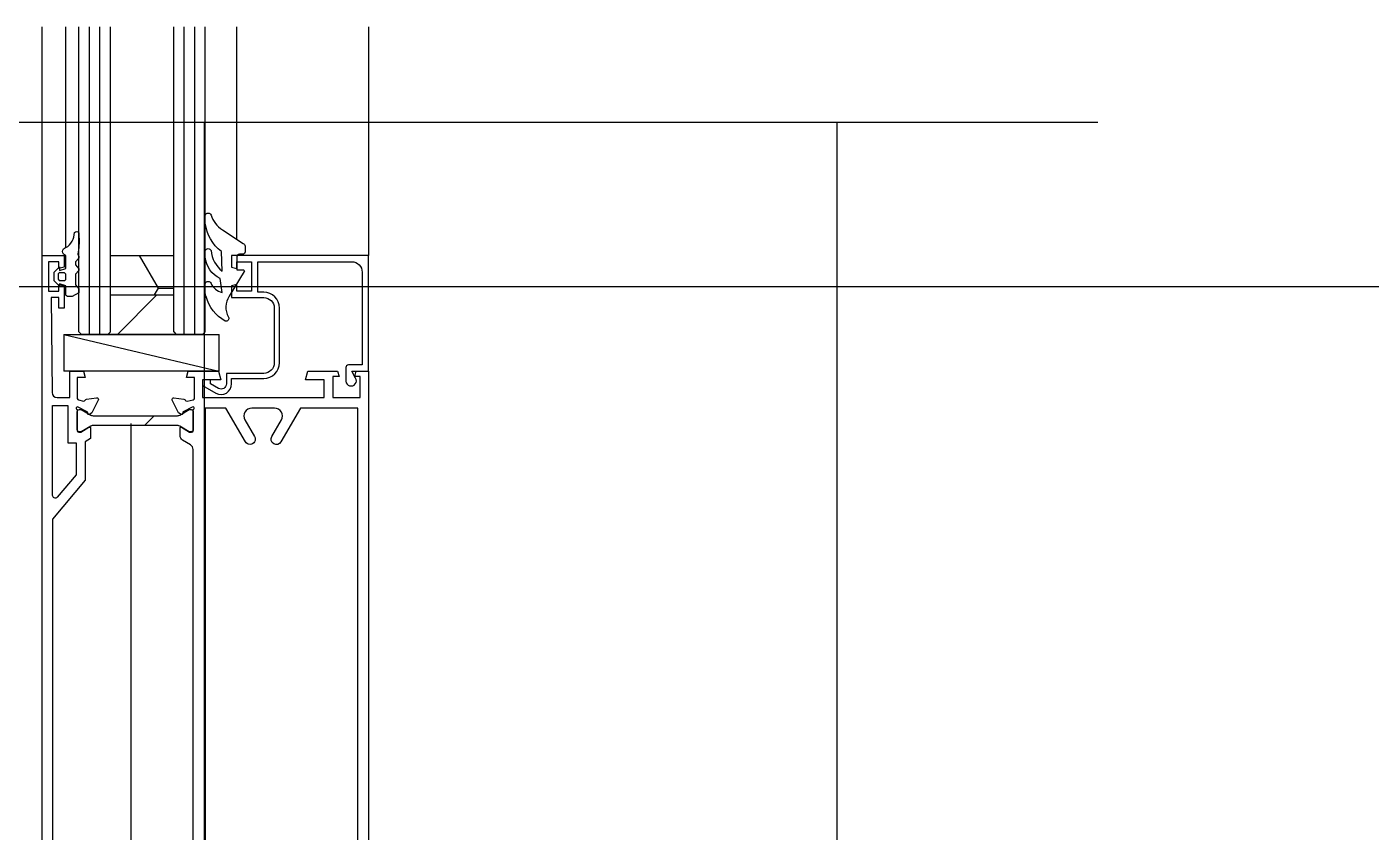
# Model space of a CAD drawing. Header units: metres. Extents: x 4816 to 6700, y 2423 to 3872.
# Drawn here: x 5547.2 to 5802.5, y 3718.7 to 3871.6 of the extents above; entities that cross this region are included whole.
import ezdxf

# ---------------------------------------------------------------- set-up
doc = ezdxf.new("R2010")
doc.units = ezdxf.units.M
for name, color, linetype in [('10', 1, 'Continuous'), ('玻璃', 7, 'Continuous'), ('胶条', 6, 'Continuous'), ('附件', 5, 'Continuous'), ('隔热条', 3, 'Continuous')]:
    doc.layers.add(name, color=color, linetype=linetype)

msp = doc.modelspace()

# ---------------------------------------------------------------- hatches: boundary and pattern name
at = {"layer": '玻璃'}
h = msp.add_hatch(dxfattribs=at)
h.set_pattern_fill('HONEY', scale=10)
h.paths.add_polyline_path([(5563.06, 3828.22), (5563.06, 3820.72), (5575.06, 3820.72), (5575.06, 3828.22)])
h = msp.add_hatch(dxfattribs=at)
h.set_pattern_fill('ANSI37', scale=15)
h.paths.add_polyline_path([(5575.06, 3820.72), (5563.06, 3820.72), (5563.06, 3813.72), (5562.56, 3813.22), (5575.56, 3813.22), (5575.06, 3813.72)])
at = {"layer": '隔热条'}
h = msp.add_hatch(dxfattribs=at)
h.set_pattern_fill('ANSI38', scale=5)
h.paths.add_polyline_path([(5575.6, 3797.74, 0.13), (5576.2, 3797.9), (5576.43, 3798.03), (5576.47, 3798.01, 0.58), (5576.78, 3798.17), (5576.78, 3798.24), (5578, 3798.94), (5578.36, 3798.94, -0.41), (5578.76, 3798.54), (5578.76, 3795.14, -0.41), (5578.36, 3794.74), (5578, 3794.74), (5577.04, 3795.29), (5576.56, 3795.58, 0.09), (5576.5, 3795.6), (5576.2, 3795.78, 0.13), (5575.6, 3795.94), (5559.92, 3795.94, 0.13), (5559.32, 3795.78), (5559.02, 3795.61, 0.09), (5558.95, 3795.58), (5558.43, 3795.26), (5557.52, 3794.74), (5557.16, 3794.74, -0.41), (5556.76, 3795.14), (5556.76, 3798.54, -0.41), (5557.16, 3798.94), (5557.52, 3798.94), (5558.74, 3798.24), (5558.74, 3798.17, 0.58), (5559.05, 3798.01), (5559.09, 3798.03), (5559.32, 3797.9, 0.13), (5559.92, 3797.74)])
h.paths.add_polyline_path([(5575.6, 3698, 0.13), (5576.2, 3698.16), (5576.5, 3698.33, 0.09), (5576.56, 3698.35), (5577.04, 3698.64), (5578, 3699.2), (5578.36, 3699.2, -0.41), (5578.76, 3698.8), (5578.76, 3695.4, -0.41), (5578.36, 3695), (5578, 3695), (5576.78, 3695.7), (5576.78, 3695.77, 0.58), (5576.47, 3695.93), (5576.43, 3695.9), (5576.2, 3696.04, 0.13), (5575.6, 3696.2), (5559.92, 3696.2, 0.13), (5559.32, 3696.04), (5559.09, 3695.9), (5559.05, 3695.93, 0.58), (5558.74, 3695.77), (5558.74, 3695.7), (5557.52, 3695), (5557.16, 3695, -0.41), (5556.76, 3695.4), (5556.76, 3698.8, -0.41), (5557.16, 3699.2), (5557.52, 3699.2), (5558.53, 3698.61), (5558.95, 3698.36, 0.08), (5559.01, 3698.33), (5559.32, 3698.16, 0.13), (5559.92, 3698)])

# ---------------------------------------------------------------- linework, layer by layer
for p, q in [((5550.06, 3828.22), (5550.06, 3871.62)), ((5554.56, 3829.68), (5554.56, 3871.62)), ((5587.06, 3831.26), (5587.06, 3871.62)), ((5612.06, 3871.62), (5612.06, 3828.22)), ((5580.85, 3853.53), (5580.85, 3689.81)), ((5701.03, 3853.53), (5701.03, 3639.65)), ((5554.19, 3813.22), (5583.62, 3806.22)), ((5554.19, 3813.22), (5583.69, 3813.22)), ((5554.19, 3813.22), (5554.19, 3806.22)), ((5583.69, 3806.22), (5583.69, 3813.22)), ((5583.62, 3806.22), (5554.19, 3806.22))]:
    msp.add_line(p, q)
for points in [[(5550.06, 3665.72), (5550.06, 3828.22), (5554.26, 3828.22), (5554.26, 3826), (5553.24, 3825.73), (5553.26, 3825.72), (5553.26, 3827.02), (5551.26, 3827.02), (5551.26, 3821.42), (5553.26, 3821.42), (5553.26, 3822.72), (5554.26, 3822.45), (5554.26, 3818.22), (5553.26, 3818.22), (5553.26, 3820.22), (5551.76, 3820.22), (5551.96, 3802.21, 0.41), (5552.96, 3801.22), (5555.36, 3801.22), (5555.36, 3806.22), (5557.93, 3806.22), (5558.26, 3805.02), (5556.76, 3805.02), (5556.76, 3801.05, 0.35), (5556.99, 3800.76), (5557.93, 3800.55, 0.36), (5558.27, 3800.73, -0.27), (5558.51, 3800.91), (5560.42, 3801.16, -0.59), (5560.73, 3800.74), (5559.52, 3798.31), (5559.05, 3798.01, -0.58), (5558.74, 3798.17), (5558.73, 3798.34, 0.27), (5558.62, 3798.51), (5556.92, 3799.4, 1.21), (5556.76, 3798.94), (5556.76, 3794.92, 0.41), (5557.06, 3794.62), (5557.27, 3794.62, 0.14), (5557.43, 3794.66), (5558.95, 3795.58, -0.58), (5559.26, 3795.41), (5559.26, 3793.43), (5558.26, 3792.83), (5558.26, 3785.53), (5552.06, 3778.14), (5552.06, 3715.8)], [(5578.76, 3702.58), (5578.76, 3791.36, 0.26), (5578.27, 3792.21), (5576.74, 3793.14, -0.26), (5576.26, 3793.99), (5576.26, 3795.41, -0.58), (5576.56, 3795.58), (5578.09, 3794.66, 0.14), (5578.24, 3794.62), (5578.46, 3794.62, 0.41), (5578.76, 3794.92), (5578.76, 3798.93, 1.21), (5578.6, 3799.4), (5576.89, 3798.51, 0.27), (5576.78, 3798.34), (5576.78, 3798.17, -0.58), (5576.47, 3798.01), (5576, 3798.31), (5574.79, 3800.74, -0.59), (5575.1, 3801.16), (5577.01, 3800.91, -0.27), (5577.25, 3800.73, 0.36), (5577.59, 3800.55), (5578.77, 3800.81, 0.35), (5579.01, 3801.1), (5579.01, 3805.02), (5577.51, 3805.02), (5577.83, 3806.22), (5583.57, 3806.22), (5584.01, 3804.57), (5580.51, 3804.57), (5580.51, 3801.22), (5603.61, 3801.22), (5603.61, 3804.57), (5600.11, 3804.57), (5600.55, 3806.22), (5606.19, 3806.22), (5606.46, 3805.22), (5605.26, 3805.22), (5605.26, 3801.22), (5610.46, 3801.22), (5610.46, 3805.22), (5609.46, 3805.22), (5609.73, 3806.22), (5612.06, 3806.22), (5612.06, 3687.72)]]:
    msp.add_lwpolyline(points, format="xyb")
for points in [[(5587.06, 3822.72), (5586.06, 3822.45), (5586.06, 3820.22), (5592.16, 3820.22, -0.41), (5594.16, 3818.22), (5594.16, 3807.82, -0.41), (5592.16, 3805.82), (5585.06, 3805.82), (5585.06, 3803.82, -0.58), (5583.56, 3802.95), (5582.06, 3803.82), (5582.06, 3804.57), (5580.56, 3804.57), (5580.56, 3803.53), (5583.06, 3802.08, 0.58), (5586.06, 3803.82), (5586.06, 3804.82), (5592.16, 3804.82, 0.41), (5595.16, 3807.82), (5595.16, 3818.22, 0.41), (5592.16, 3821.22), (5591.06, 3821.22), (5591.06, 3827.02), (5608.86, 3827.02, -0.41), (5610.86, 3825.02), (5610.86, 3807.42), (5608.26, 3807.42, 0.41), (5607.76, 3806.92), (5607.76, 3804.33, 1.25), (5609.62, 3804.92), (5608.87, 3806.22), (5612.06, 3806.22), (5612.06, 3828.22), (5586.06, 3828.22), (5586.06, 3825.99), (5587.06, 3825.72), (5587.06, 3827.02), (5589.86, 3827.02), (5589.86, 3821.42), (5587.06, 3821.42)], [(5556.51, 3792.62), (5556.51, 3786.55), (5552.94, 3782.3, -0.7), (5552.06, 3782.62), (5552.06, 3799.72), (5554.96, 3799.72), (5554.96, 3792.62)], [(5610.06, 3799.22), (5599.13, 3799.22), (5595.42, 3792.8, -1), (5593.69, 3793.8), (5595.52, 3796.97, 0.58), (5594.22, 3799.22), (5589.89, 3799.22, 0.58), (5588.59, 3796.97), (5590.42, 3793.8, -1), (5588.69, 3792.8), (5584.98, 3799.22), (5581.01, 3799.22), (5581.01, 3694.72), (5584.98, 3694.72), (5588.69, 3701.14, -1), (5590.42, 3700.14), (5588.59, 3696.97, 0.58), (5589.89, 3694.72), (5594.22, 3694.72, 0.58), (5595.52, 3696.97), (5593.69, 3700.14, -1), (5595.42, 3701.14), (5599.13, 3694.72), (5610.06, 3694.72)]]:
    msp.add_lwpolyline(points, format="xyb", close=True)
at = {"layer": '10'}
for p, q in [((5045.11, 3853.53), (5750.54, 3853.53)), ((5566.99, 3696.85), (5566.99, 3796.29))]:
    msp.add_line(p, q, dxfattribs=at)
at = {"layer": '玻璃'}
for p, q in [((5557.06, 3813.72), (5557.06, 3871.62)), ((5559.06, 3813.22), (5559.06, 3871.62)), ((5561.06, 3813.22), (5561.06, 3871.62)), ((5563.06, 3813.72), (5563.06, 3871.62)), ((5575.06, 3813.72), (5575.06, 3871.62)), ((5577.06, 3813.22), (5577.06, 3871.62)), ((5579.06, 3813.22), (5579.06, 3871.62)), ((5581.06, 3813.72), (5581.06, 3871.62)), ((5563.06, 3828.22), (5575.06, 3828.22)), ((5563.06, 3820.72), (5575.06, 3820.72)), ((5557.06, 3813.72), (5557.56, 3813.22)), ((5580.56, 3813.22), (5557.56, 3813.22)), ((5563.06, 3813.72), (5562.56, 3813.22)), ((5575.06, 3813.72), (5575.56, 3813.22)), ((5581.06, 3813.72), (5580.56, 3813.22))]:
    msp.add_line(p, q, dxfattribs=at)
at = {"layer": '胶条'}
msp.add_lwpolyline([(5587.06, 3827.95), (5587.06, 3825.45), (5588.29, 3825.45, -0.59), (5588.46, 3825.14), (5585.58, 3820.45, 0.27), (5585.44, 3816.5, -0.75), (5584.82, 3815.74, -0.2), (5581.22, 3820.41, -0.14), (5581.06, 3820.96), (5581.06, 3822.89, -0.7), (5582.15, 3822.89, 0.23), (5584.24, 3821.2), (5583.9, 3823.85, -0.27), (5581.06, 3827.9), (5581.06, 3829.12, -0.7), (5582.15, 3829.12, 0.21), (5584.29, 3825.25), (5584.13, 3828.94, -0.2), (5581.06, 3834.35), (5581.06, 3835.87, -0.7), (5582.16, 3835.87, 0.17), (5584.3, 3833.09), (5588.24, 3830.49, -0.35), (5588.62, 3830), (5588.62, 3828.89, -0.41), (5588.17, 3828.44), (5587.56, 3828.44, 0.41), (5587.06, 3827.94)], format="xyb", dxfattribs=at)
msp.add_lwpolyline([(5557.06, 3825.37), (5556.42, 3824.64), (5556.42, 3822.62), (5557.06, 3821.89), (5557.06, 3821.12), (5555.81, 3820.39), (5555.06, 3820.39, -0.41), (5554.56, 3820.89), (5554.56, 3822.42), (5553.36, 3822.82), (5553.36, 3822.39), (5552.36, 3823.39), (5552.36, 3825.04), (5553.36, 3826.04), (5553.36, 3825.32), (5554.56, 3825.72), (5554.56, 3828.22, -0.85), (5554.56, 3829.69, 0.28), (5556.2, 3832.55, -0.57), (5557.06, 3832.51), (5557.06, 3831.75, -0.07), (5556.84, 3828.48), (5557.06, 3827.99), (5557.06, 3827.69), (5556.42, 3826.97), (5556.42, 3826.4), (5557.06, 3825.67)], format="xyb", close=True, dxfattribs=at)
msp.add_lwpolyline([(5554.36, 3823.47), (5554.56, 3823.67), (5554.56, 3824.68), (5554.35, 3824.9), (5553.3, 3824.9), (5553.1, 3824.7), (5553.1, 3823.68), (5553.31, 3823.47)], close=True, dxfattribs=at)
at = {"layer": '附件'}
msp.add_lwpolyline([(5457.21, 3772.22), (5457.21, 3499.26, 0.41), (5507.21, 3449.26), (5830.57, 3449.26, 0.41), (5880.57, 3499.26), (5880.57, 3772.22, 0.41), (5830.57, 3822.22), (5507.21, 3822.22, 0.41)], format="xyb", close=True, dxfattribs=at)
at = {"layer": '隔热条'}
msp.add_lwpolyline([(5575.6, 3797.74, 0.13), (5576.2, 3797.9), (5578, 3798.94), (5578.36, 3798.94, -0.41), (5578.76, 3798.54), (5578.76, 3795.14, -0.41), (5578.36, 3794.74), (5578, 3794.74), (5576.2, 3795.78, 0.13), (5575.6, 3795.94), (5559.92, 3795.94, 0.13), (5559.32, 3795.78), (5557.52, 3794.74), (5557.16, 3794.74, -0.41), (5556.76, 3795.14), (5556.76, 3798.54, -0.41), (5557.16, 3798.94), (5557.52, 3798.94), (5559.32, 3797.9, 0.13), (5559.92, 3797.74)], format="xyb", close=True, dxfattribs=at)

doc.saveas('drawing.dxf')
